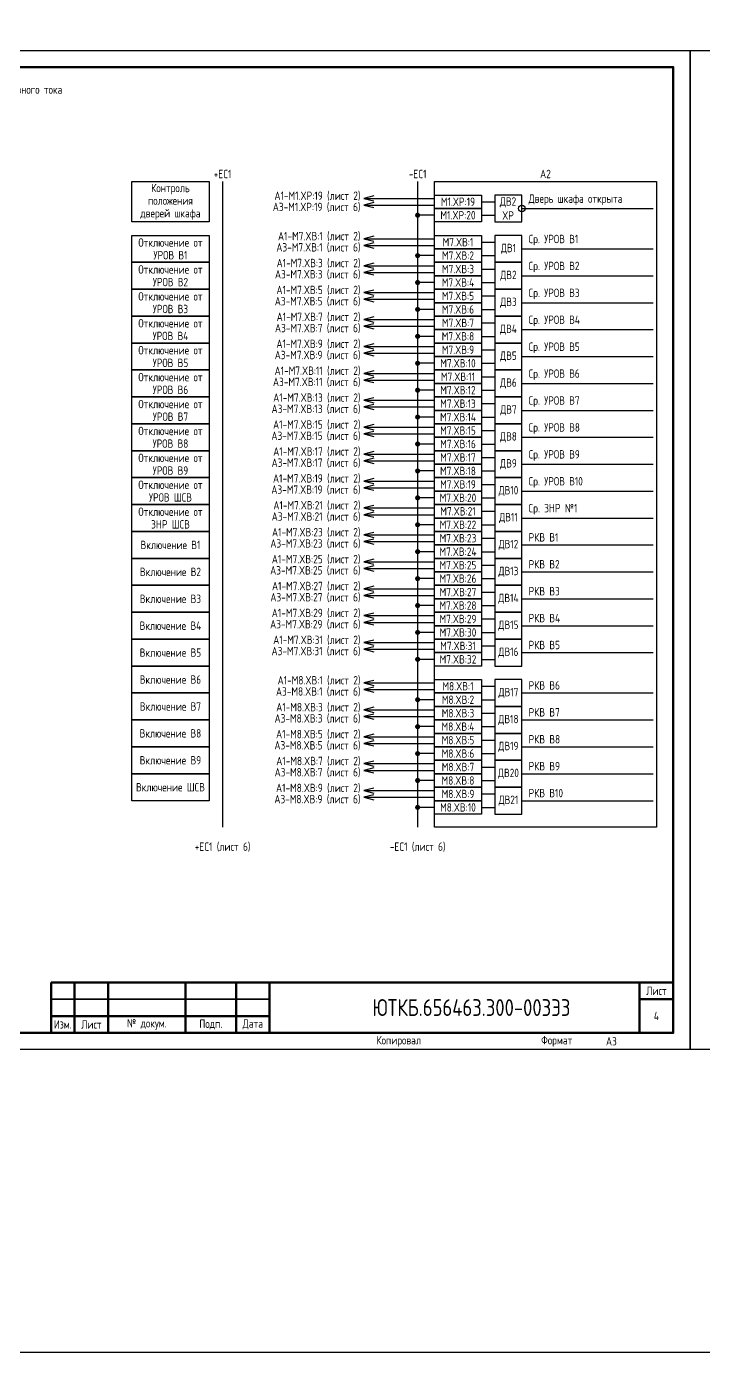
# Model space of a CAD drawing. Header units: millimetres. Extents: x -997 to 6341, y -90 to 618.
# Drawn here: x 1482.7 to 1684, y -90 to 304.1 of the extents above; entities that cross this region are included whole.
import ezdxf

# ---------------------------------------------------------------- set-up
doc = ezdxf.new("R2010")
doc.units = ezdxf.units.MM
doc.styles.add('Gost_type_A', font='GOST_A.TTF')

# ---------------------------------------------------------------- blocks, each defined once
blk = doc.blocks.new('Формат_А3')
blk.add_lwpolyline([(-420, 297), (0, 297), (0, 0), (-420, 0)], close=True)
at = {"lineweight": 50}
blk.add_lwpolyline([(-400, 292), (-5, 292), (-5, 5), (-400, 5)], close=True, dxfattribs=at)
blk = doc.blocks.new('Штамп малый нижний')
at = {"lineweight": 50}
for points in [[(-185, 15), (-178, 15), (-178, 5), (-185, 5)], [(-178, 15), (-168, 15), (-168, 5), (-178, 5)], [(-168, 15), (-145, 15), (-145, 5), (-168, 5)], [(-145, 15), (-130, 15), (-130, 5), (-145, 5)], [(-130, 15), (-120, 15), (-120, 5), (-130, 5)], [(-120, 15), (-10, 15), (-10, 0), (-120, 0)], [(-10, 15), (0, 15), (0, 10), (-10, 10)], [(-10, 10), (0, 10), (0, 0), (-10, 0)], [(-185, 5), (-178, 5), (-178, 0), (-185, 0)], [(-178, 5), (-168, 5), (-168, 0), (-178, 0)], [(-168, 5), (-145, 5), (-145, 0), (-168, 0)], [(-145, 5), (-130, 5), (-130, 0), (-145, 0)], [(-130, 5), (-120, 5), (-120, 0), (-130, 0)]]:
    blk.add_lwpolyline(points, close=True, dxfattribs=at)
for points in [[(-185, 15), (-178, 15), (-178, 10), (-185, 10)], [(-178, 15), (-168, 15), (-168, 10), (-178, 10)], [(-168, 15), (-145, 15), (-145, 10), (-168, 10)], [(-145, 15), (-130, 15), (-130, 10), (-145, 10)], [(-130, 15), (-120, 15), (-120, 10), (-130, 10)], [(-185, 10), (-178, 10), (-178, 5), (-185, 5)], [(-178, 10), (-168, 10), (-168, 5), (-178, 5)], [(-168, 10), (-145, 10), (-145, 5), (-168, 5)], [(-145, 10), (-130, 10), (-130, 5), (-145, 5)], [(-130, 10), (-120, 10), (-120, 5), (-130, 5)]]:
    blk.add_lwpolyline(points, close=True)
at = {"char_height": 2.5, "style": 'Gost_type_A'}
for s, insert, width, attachment_point in [('Лист', (-5, 12.5), 10, 5), ('№ докум.', (-156.5, 2.5), 23, 5), ('Подп.', (-137.5, 2.5), 15, 5), ('Дата', (-125, 2.5), 10, 5), ('Изм.', (-181.5, 2.5), 7, 5), ('Лист', (-173, 2.5), 10, 5), ('Копировал', (-75, -2.53), 13.1202, 6), ('Формат', (-30, -2.53), 13.1202, 6)]:
    blk.add_mtext(s, dxfattribs=dict(at, insert=insert, width=width, attachment_point=attachment_point))
blk = doc.blocks.new('POINT')
at = {"const_width": 0.75}
blk.add_lwpolyline([(-0.375, 0, 1), (0.375, 0, 1)], format="xyb", close=True, dxfattribs=at)

msp = doc.modelspace()

# ---------------------------------------------------------------- linework, layer by layer
for p, q in [((1541, 258), (1541, 66.15)), ((1599, 258), (1599, 66.15)), ((1583, 253), (1604, 253)), ((1583, 251), (1604, 251)), ((1618, 252), (1622, 252)), ((1630, 250), (1669, 250)), ((1604, 248), (1599, 248)), ((1618, 248), (1622, 248)), ((1583, 241), (1604, 241)), ((1583, 239), (1604, 239)), ((1618, 240), (1622, 240)), ((1630, 238), (1669, 238)), ((1583, 233), (1604, 233)), ((1604, 236), (1599, 236)), ((1618, 236), (1622, 236)), ((1583, 231), (1604, 231)), ((1618, 232), (1622, 232)), ((1630, 230), (1669, 230)), ((1583, 225), (1604, 225)), ((1604, 228), (1599, 228)), ((1618, 228), (1622, 228)), ((1583, 223), (1604, 223)), ((1618, 224), (1622, 224)), ((1630, 222), (1669, 222)), ((1583, 217), (1604, 217)), ((1604, 220), (1599, 220)), ((1618, 220), (1622, 220)), ((1583, 215), (1604, 215)), ((1618, 216), (1622, 216)), ((1630, 214), (1669, 214)), ((1583, 209), (1604, 209)), ((1604, 212), (1599, 212)), ((1618, 212), (1622, 212)), ((1583, 207), (1604, 207)), ((1618, 208), (1622, 208)), ((1630, 206), (1669, 206)), ((1583, 201), (1604, 201)), ((1604, 204), (1599, 204)), ((1618, 204), (1622, 204)), ((1583, 199), (1604, 199)), ((1618, 200), (1622, 200)), ((1630, 198), (1669, 198)), ((1604, 196), (1599, 196)), ((1618, 196), (1622, 196)), ((1583, 193), (1604, 193)), ((1583, 191), (1604, 191)), ((1618, 192), (1622, 192)), ((1630, 190), (1669, 190)), ((1604, 188), (1599, 188)), ((1618, 188), (1622, 188)), ((1583, 185), (1604, 185)), ((1583, 183), (1604, 183)), ((1618, 184), (1622, 184)), ((1630, 182), (1669, 182)), ((1604, 180), (1599, 180)), ((1618, 180), (1622, 180)), ((1583, 177), (1604, 177)), ((1583, 175), (1604, 175)), ((1618, 176), (1622, 176)), ((1630, 174), (1669, 174)), ((1604, 172), (1599, 172)), ((1618, 172), (1622, 172)), ((1583, 169), (1604, 169)), ((1583, 167), (1604, 167)), ((1618, 168), (1622, 168)), ((1630, 166), (1669, 166)), ((1604, 164), (1599, 164)), ((1618, 164), (1622, 164)), ((1583, 161), (1604, 161)), ((1583, 159), (1604, 159)), ((1618, 160), (1622, 160)), ((1630, 158), (1669, 158)), ((1604, 156), (1599, 156)), ((1618, 156), (1622, 156)), ((1583, 153), (1604, 153)), ((1583, 151), (1604, 151)), ((1618, 152), (1622, 152)), ((1630, 150), (1669, 150)), ((1604, 148), (1599, 148)), ((1618, 148), (1622, 148)), ((1583, 145), (1604, 145)), ((1583, 143), (1604, 143)), ((1618, 144), (1622, 144)), ((1630, 142), (1669, 142)), ((1604, 140), (1599, 140)), ((1618, 140), (1622, 140)), ((1583, 137), (1604, 137)), ((1583, 135), (1604, 135)), ((1618, 136), (1622, 136)), ((1630, 134), (1669, 134)), ((1604, 132), (1599, 132)), ((1618, 132), (1622, 132)), ((1583, 129), (1604, 129)), ((1583, 127), (1604, 127)), ((1618, 128), (1622, 128)), ((1604, 124), (1599, 124)), ((1618, 124), (1622, 124)), ((1630, 126), (1669, 126)), ((1583, 121), (1604, 121)), ((1583, 119), (1604, 119)), ((1618, 120), (1622, 120)), ((1604, 116), (1599, 116)), ((1618, 116), (1622, 116)), ((1630, 118), (1669, 118)), ((1583, 109), (1604, 109)), ((1583, 107), (1604, 107)), ((1618, 108), (1622, 108)), ((1604, 104), (1599, 104)), ((1618, 104), (1622, 104)), ((1630, 106), (1669, 106)), ((1583, 101), (1604, 101)), ((1583, 99), (1604, 99)), ((1618, 100), (1622, 100)), ((1604, 96), (1599, 96)), ((1618, 96), (1622, 96)), ((1630, 98), (1669, 98)), ((1583, 93), (1604, 93)), ((1583, 91), (1604, 91)), ((1618, 92), (1622, 92)), ((1604, 88), (1599, 88)), ((1618, 88), (1622, 88)), ((1630, 90), (1669, 90)), ((1583, 85), (1604, 85)), ((1583, 83), (1604, 83)), ((1618, 84), (1622, 84)), ((1604, 80), (1599, 80)), ((1618, 80), (1622, 80)), ((1630, 82), (1669, 82)), ((1583, 77), (1604, 77)), ((1583, 75), (1604, 75)), ((1618, 76), (1622, 76)), ((1604, 72), (1599, 72)), ((1618, 72), (1622, 72)), ((1630, 74), (1669, 74))]:
    msp.add_line(p, q)
for points in [[(-997, 618), (6340.99, 618), (6340.99, -90), (-997, -90)], [(1537, 246), (1514, 246), (1514, 258), (1537, 258)], [(1604, 258), (1670, 258), (1670, 66.15), (1604, 66.15)], [(1604, 254), (1618, 254), (1618, 250), (1604, 250)], [(1604, 250), (1618, 250), (1618, 246), (1604, 246)], [(1537, 234), (1514, 234), (1514, 242), (1537, 242)], [(1604, 242), (1618, 242), (1618, 238), (1604, 238)], [(1604, 238), (1618, 238), (1618, 234), (1604, 234)], [(1537, 226), (1514, 226), (1514, 234), (1537, 234)], [(1604, 234), (1618, 234), (1618, 230), (1604, 230)], [(1604, 230), (1618, 230), (1618, 226), (1604, 226)], [(1537, 218), (1514, 218), (1514, 226), (1537, 226)], [(1604, 226), (1618, 226), (1618, 222), (1604, 222)], [(1604, 222), (1618, 222), (1618, 218), (1604, 218)], [(1537, 210), (1514, 210), (1514, 218), (1537, 218)], [(1604, 218), (1618, 218), (1618, 214), (1604, 214)], [(1604, 214), (1618, 214), (1618, 210), (1604, 210)], [(1537, 202), (1514, 202), (1514, 210), (1537, 210)], [(1604, 210), (1618, 210), (1618, 206), (1604, 206)], [(1604, 206), (1618, 206), (1618, 202), (1604, 202)], [(1537, 194), (1514, 194), (1514, 202), (1537, 202)], [(1604, 202), (1618, 202), (1618, 198), (1604, 198)], [(1604, 198), (1618, 198), (1618, 194), (1604, 194)], [(1537, 186), (1514, 186), (1514, 194), (1537, 194)], [(1604, 194), (1618, 194), (1618, 190), (1604, 190)], [(1604, 190), (1618, 190), (1618, 186), (1604, 186)], [(1537, 178), (1514, 178), (1514, 186), (1537, 186)], [(1604, 186), (1618, 186), (1618, 182), (1604, 182)], [(1604, 182), (1618, 182), (1618, 178), (1604, 178)], [(1537, 170), (1514, 170), (1514, 178), (1537, 178)], [(1604, 178), (1618, 178), (1618, 174), (1604, 174)], [(1604, 174), (1618, 174), (1618, 170), (1604, 170)], [(1537, 162), (1514, 162), (1514, 170), (1537, 170)], [(1604, 170), (1618, 170), (1618, 166), (1604, 166)], [(1604, 166), (1618, 166), (1618, 162), (1604, 162)], [(1537, 154), (1514, 154), (1514, 162), (1537, 162)], [(1604, 162), (1618, 162), (1618, 158), (1604, 158)], [(1604, 158), (1618, 158), (1618, 154), (1604, 154)], [(1537, 146), (1514, 146), (1514, 154), (1537, 154)], [(1604, 154), (1618, 154), (1618, 150), (1604, 150)], [(1604, 150), (1618, 150), (1618, 146), (1604, 146)], [(1537, 138), (1514, 138), (1514, 146), (1537, 146)], [(1604, 146), (1618, 146), (1618, 142), (1604, 142)], [(1604, 142), (1618, 142), (1618, 138), (1604, 138)], [(1537, 130), (1514, 130), (1514, 138), (1537, 138)], [(1604, 138), (1618, 138), (1618, 134), (1604, 134)], [(1604, 134), (1618, 134), (1618, 130), (1604, 130)], [(1537, 122), (1514, 122), (1514, 130), (1537, 130)], [(1604, 130), (1618, 130), (1618, 126), (1604, 126)], [(1604, 126), (1618, 126), (1618, 122), (1604, 122)], [(1537, 114), (1514, 114), (1514, 122), (1537, 122)], [(1604, 122), (1618, 122), (1618, 118), (1604, 118)], [(1604, 118), (1618, 118), (1618, 114), (1604, 114)], [(1537, 106), (1514, 106), (1514, 114), (1537, 114)], [(1604, 110), (1618, 110), (1618, 106), (1604, 106)], [(1537, 98), (1514, 98), (1514, 106), (1537, 106)], [(1604, 106), (1618, 106), (1618, 102), (1604, 102)], [(1604, 102), (1618, 102), (1618, 98), (1604, 98)], [(1537, 90), (1514, 90), (1514, 98), (1537, 98)], [(1604, 98), (1618, 98), (1618, 94), (1604, 94)], [(1604, 94), (1618, 94), (1618, 90), (1604, 90)], [(1537, 82), (1514, 82), (1514, 90), (1537, 90)], [(1604, 90), (1618, 90), (1618, 86), (1604, 86)], [(1604, 86), (1618, 86), (1618, 82), (1604, 82)], [(1537, 74), (1514, 74), (1514, 82), (1537, 82)], [(1604, 82), (1618, 82), (1618, 78), (1604, 78)], [(1604, 78), (1618, 78), (1618, 74), (1604, 74)], [(1604, 74), (1618, 74), (1618, 70), (1604, 70)]]:
    msp.add_lwpolyline(points, close=True)
for points in [[(1586, 253.75), (1583, 253), (1586, 252.25)], [(1586, 251.75), (1583, 251), (1586, 250.25)], [(1586, 241.75), (1583, 241), (1586, 240.25)], [(1586, 239.75), (1583, 239), (1586, 238.25)], [(1586, 233.75), (1583, 233), (1586, 232.25)], [(1586, 231.75), (1583, 231), (1586, 230.25)], [(1586, 225.75), (1583, 225), (1586, 224.25)], [(1586, 223.75), (1583, 223), (1586, 222.25)], [(1586, 217.75), (1583, 217), (1586, 216.25)], [(1586, 215.75), (1583, 215), (1586, 214.25)], [(1586, 209.75), (1583, 209), (1586, 208.25)], [(1586, 207.75), (1583, 207), (1586, 206.25)], [(1586, 201.75), (1583, 201), (1586, 200.25)], [(1586, 199.75), (1583, 199), (1586, 198.25)], [(1586, 193.75), (1583, 193), (1586, 192.25)], [(1586, 191.75), (1583, 191), (1586, 190.25)], [(1586, 185.75), (1583, 185), (1586, 184.25)], [(1586, 183.75), (1583, 183), (1586, 182.25)], [(1586, 177.75), (1583, 177), (1586, 176.25)], [(1586, 175.75), (1583, 175), (1586, 174.25)], [(1586, 169.75), (1583, 169), (1586, 168.25)], [(1586, 167.75), (1583, 167), (1586, 166.25)], [(1586, 161.75), (1583, 161), (1586, 160.25)], [(1586, 159.75), (1583, 159), (1586, 158.25)], [(1586, 153.75), (1583, 153), (1586, 152.25)], [(1586, 151.75), (1583, 151), (1586, 150.25)], [(1586, 145.75), (1583, 145), (1586, 144.25)], [(1586, 143.75), (1583, 143), (1586, 142.25)], [(1586, 137.75), (1583, 137), (1586, 136.25)], [(1586, 135.75), (1583, 135), (1586, 134.25)], [(1586, 129.75), (1583, 129), (1586, 128.25)], [(1586, 127.75), (1583, 127), (1586, 126.25)], [(1586, 121.75), (1583, 121), (1586, 120.25)], [(1586, 119.75), (1583, 119), (1586, 118.25)], [(1586, 109.75), (1583, 109), (1586, 108.25)], [(1586, 107.75), (1583, 107), (1586, 106.25)], [(1586, 101.75), (1583, 101), (1586, 100.25)], [(1586, 99.75), (1583, 99), (1586, 98.25)], [(1586, 93.75), (1583, 93), (1586, 92.25)], [(1586, 91.75), (1583, 91), (1586, 90.25)], [(1586, 85.75), (1583, 85), (1586, 84.25)], [(1586, 83.75), (1583, 83), (1586, 82.25)], [(1586, 77.75), (1583, 77), (1586, 76.25)], [(1586, 75.75), (1583, 75), (1586, 74.25)]]:
    msp.add_lwpolyline(points)
at = {"ltscale": 4}
for points in [[(1622, 246), (1630, 246), (1630, 254), (1622, 254)], [(1622, 234), (1630, 234), (1630, 242), (1622, 242)], [(1622, 226), (1630, 226), (1630, 234), (1622, 234)], [(1622, 218), (1630, 218), (1630, 226), (1622, 226)], [(1622, 210), (1630, 210), (1630, 218), (1622, 218)], [(1622, 202), (1630, 202), (1630, 210), (1622, 210)], [(1622, 194), (1630, 194), (1630, 202), (1622, 202)], [(1622, 186), (1630, 186), (1630, 194), (1622, 194)], [(1622, 178), (1630, 178), (1630, 186), (1622, 186)], [(1622, 170), (1630, 170), (1630, 178), (1622, 178)], [(1622, 162), (1630, 162), (1630, 170), (1622, 170)], [(1622, 154), (1630, 154), (1630, 162), (1622, 162)], [(1622, 146), (1630, 146), (1630, 154), (1622, 154)], [(1622, 138), (1630, 138), (1630, 146), (1622, 146)], [(1622, 130), (1630, 130), (1630, 138), (1622, 138)], [(1622, 122), (1630, 122), (1630, 130), (1622, 130)], [(1622, 114), (1630, 114), (1630, 122), (1622, 122)], [(1622, 102), (1630, 102), (1630, 110), (1622, 110)], [(1622, 94), (1630, 94), (1630, 102), (1622, 102)], [(1622, 86), (1630, 86), (1630, 94), (1622, 94)], [(1622, 78), (1630, 78), (1630, 86), (1622, 86)], [(1622, 70), (1630, 70), (1630, 78), (1622, 78)]]:
    msp.add_lwpolyline(points, close=True, dxfattribs=at)
msp.add_circle((1630, 250), 1)

# ---------------------------------------------------------------- block references
for name, p in [('Формат_А3', (1680, 0)), ('Формат_А3', (2100, 0)), ('POINT', (1599, 248)), ('POINT', (1599, 236)), ('POINT', (1599, 228)), ('POINT', (1599, 220)), ('POINT', (1599, 212)), ('POINT', (1599, 204)), ('POINT', (1599, 196)), ('POINT', (1599, 188)), ('POINT', (1599, 180)), ('POINT', (1599, 172)), ('POINT', (1599, 164)), ('POINT', (1599, 156)), ('POINT', (1599, 148)), ('POINT', (1599, 140)), ('POINT', (1599, 132)), ('POINT', (1599, 124)), ('POINT', (1599, 116)), ('POINT', (1599, 104)), ('POINT', (1599, 96)), ('POINT', (1599, 88)), ('POINT', (1599, 80)), ('POINT', (1599, 72)), ('Штамп малый нижний', (1675, 5))]:
    msp.add_blockref(name, p)

# ---------------------------------------------------------------- texts
at = {"char_height": 2.5, "style": 'Gost_type_A'}
for s, insert, width, attachment_point, line_spacing_factor in [('Цепи оперативного тока', (1477.5, 285), 395, 5, 0.9), ('A2', (1637, 259), 66, 8, 0.9), ('Контроль положения\\Pдверей шкафа', (1525.5, 252), 23, 5, 0.9), ('A1-M1.XP:19 (лист 2)\\PA3-M1.XP:19 (лист 6) ', (1582, 252), 31, 6, 0.8), ('Отключение от УРОВ В1', (1525.5, 238), 23, 5, 0.9), ('A1-M7.XВ:1 (лист 2)\\PA3-M7.XВ:1 (лист 6) ', (1582, 240), 31, 6, 0.8), ('Отключение от УРОВ В2', (1525.5, 230), 23, 5, 0.9), ('A1-M7.XВ:3 (лист 2)\\PA3-M7.XВ:3 (лист 6) ', (1582, 232), 31, 6, 0.8), ('Отключение от УРОВ В3', (1525.5, 222), 23, 5, 0.9), ('A1-M7.XВ:5 (лист 2)\\PA3-M7.XВ:5 (лист 6) ', (1582, 224), 31, 6, 0.8), ('Отключение от УРОВ В4', (1525.5, 214), 23, 5, 0.9), ('A1-M7.XВ:7 (лист 2)\\PA3-M7.XВ:7 (лист 6) ', (1582, 216), 31, 6, 0.8), ('Отключение от УРОВ В5', (1525.5, 206), 23, 5, 0.9), ('A1-M7.XВ:9 (лист 2)\\PA3-M7.XВ:9 (лист 6) ', (1582, 208), 31, 6, 0.8), ('Отключение от УРОВ В6', (1525.5, 198), 23, 5, 0.9), ('A1-M7.XВ:11 (лист 2)\\PA3-M7.XВ:11 (лист 6) ', (1582, 200), 31, 6, 0.8), ('Отключение от УРОВ В7', (1525.5, 190), 23, 5, 0.9), ('A1-M7.XВ:13 (лист 2)\\PA3-M7.XВ:13 (лист 6) ', (1582, 192), 31, 6, 0.8), ('A1-M7.XВ:15 (лист 2)\\PA3-M7.XВ:15 (лист 6) ', (1582, 184), 31, 6, 0.8), ('Отключение от УРОВ В8', (1525.5, 182), 23, 5, 0.9), ('A1-M7.XВ:17 (лист 2)\\PA3-M7.XВ:17 (лист 6) ', (1582, 176), 31, 6, 0.8), ('Отключение от УРОВ В9', (1525.5, 174), 23, 5, 0.9), ('A1-M7.XВ:19 (лист 2)\\PA3-M7.XВ:19 (лист 6) ', (1582, 168), 31, 6, 0.8), ('Отключение от УРОВ ШСВ', (1525.5, 166), 23, 5, 0.9), ('A1-M7.XВ:21 (лист 2)\\PA3-M7.XВ:21 (лист 6) ', (1582, 160), 31, 6, 0.8), ('Отключение от ЗНР ШСВ', (1525.5, 158), 23, 5, 0.9), ('A1-M7.XВ:23 (лист 2)\\PA3-M7.XВ:23 (лист 6) ', (1582, 152), 31, 6, 0.8), ('Включение В1', (1525.5, 150), 23, 5, 0.9), ('A1-M7.XВ:25 (лист 2)\\PA3-M7.XВ:25 (лист 6) ', (1582, 144), 31, 6, 0.8), ('Включение В2', (1525.5, 142), 23, 5, 0.9), ('A1-M7.XВ:27 (лист 2)\\PA3-M7.XВ:27 (лист 6) ', (1582, 136), 31, 6, 0.8), ('Включение В3', (1525.5, 134), 23, 5, 0.9), ('A1-M7.XВ:29 (лист 2)\\PA3-M7.XВ:29 (лист 6) ', (1582, 128), 31, 6, 0.8), ('Включение В4', (1525.5, 126), 23, 5, 0.9), ('A1-M7.XВ:31 (лист 2)\\PA3-M7.XВ:31 (лист 6) ', (1582, 120), 31, 6, 0.8), ('Включение В5', (1525.5, 118), 23, 5, 0.9), ('Включение В6', (1525.5, 110), 23, 5, 0.9), ('A1-M8.XВ:1 (лист 2)\\PA3-M8.XВ:1 (лист 6) ', (1582, 108), 31, 6, 0.8), ('Включение В7', (1525.5, 102), 23, 5, 0.9), ('A1-M8.XВ:3 (лист 2)\\PA3-M8.XВ:3 (лист 6) ', (1582, 100), 31, 6, 0.8), ('Включение В8', (1525.5, 94), 23, 5, 0.9), ('A1-M8.XВ:5 (лист 2)\\PA3-M8.XВ:5 (лист 6) ', (1582, 92), 31, 6, 0.8), ('Включение В9', (1525.5, 86), 23, 5, 0.9), ('A1-M8.XВ:7 (лист 2)\\PA3-M8.XВ:7 (лист 6) ', (1582, 84), 31, 6, 0.8), ('Включение ШСВ', (1525.5, 78), 23, 5, 0.9), ('A1-M8.XВ:9 (лист 2)\\PA3-M8.XВ:9 (лист 6) ', (1582, 76), 31, 6, 0.8)]:
    msp.add_mtext(s, dxfattribs=dict(at, insert=insert, width=width, attachment_point=attachment_point, line_spacing_factor=line_spacing_factor))
at = {"style": 'Gost_type_A'}
for s, insert, char_height, width, attachment_point in [('+EC1', (1541, 259), 2.5, 20, 8), ('-EC1', (1599, 259), 2.5, 20, 8), ('M1.XP:19', (1611, 252), 2.5, 14, 5), ('ДВ2 XP', (1625.88, 250), 2.5, 7.7588, 5), ('Дверь шкафа открыта', (1632, 251), 2.5, 37, 7), ('M1.XP:20', (1611, 248), 2.5, 14, 5), ('M7.XВ:1', (1611, 240), 2.5, 14, 5), ('{\\C256;Ср. УРОВ В1}', (1632, 239), 2.5, 27.8465, 7), ('M7.XВ:2', (1611, 236), 2.5, 14, 5), ('ДВ1', (1626, 238), 2.5, 7.9998, 5), ('M7.XВ:3', (1611, 232), 2.5, 14, 5), ('{\\C256;Ср. УРОВ В2}', (1632, 231), 2.5, 27.8465, 7), ('M7.XВ:4', (1611, 228), 2.5, 14, 5), ('ДВ2', (1626, 230), 2.5, 7.9998, 5), ('{\\C256;M7.XВ:5}', (1611, 224), 2.5, 14, 5), ('{\\C256;Ср. УРОВ В3}', (1632, 223), 2.5, 27.8465, 7), ('{\\C256;M7.XВ:6}', (1611, 220), 2.5, 14, 5), ('ДВ3', (1626, 222), 2.5, 7.9998, 5), ('{\\C256;M7.XВ:7}', (1611, 216), 2.5, 14, 5), ('{\\C256;Ср. УРОВ В4}', (1632, 215), 2.5, 27.8465, 7), ('{\\C256;M7.XВ:8}', (1611, 212), 2.5, 14, 5), ('ДВ4', (1626, 214), 2.5, 7.9998, 5), ('{\\C256;M7.XВ:9}', (1611, 208), 2.5, 14, 5), ('{\\C256;Ср. УРОВ В5}', (1632, 207), 2.5, 27.8465, 7), ('{\\C256;M7.XВ:10}', (1611, 204), 2.5, 14, 5), ('ДВ5', (1626, 206), 2.5, 7.9998, 5), ('{\\C256;M7.XВ:11}', (1611, 200), 2.5, 14, 5), ('{\\C256;Ср. УРОВ В6}', (1632, 199), 2.5, 27.8465, 7), ('{\\C256;M7.XВ:12}', (1611, 196), 2.5, 14, 5), ('ДВ6', (1626, 198), 2.5, 7.9998, 5), ('{\\C256;M7.XВ:13}', (1611, 192), 2.5, 14, 5), ('{\\C256;Ср. УРОВ В7}', (1632, 191), 2.5, 27.8465, 7), ('{\\C256;M7.XВ:14}', (1611, 188), 2.5, 14, 5), ('ДВ7', (1626, 190), 2.5, 7.9998, 5), ('{\\C256;M7.XВ:15}', (1611, 184), 2.5, 14, 5), ('{\\C256;Ср. УРОВ В8}', (1632, 183), 2.5, 27.8465, 7), ('ДВ8', (1626, 182), 2.5, 7.9998, 5), ('{\\C256;M7.XВ:16}', (1611, 180), 2.5, 14, 5), ('{\\C256;Ср. УРОВ В9}', (1632, 175), 2.5, 27.8465, 7), ('{\\C256;M7.XВ:17}', (1611, 176), 2.5, 14, 5), ('ДВ9', (1626, 174), 2.5, 7.9998, 5), ('{\\C256;M7.XВ:18}', (1611, 172), 2.5, 14, 5), ('Ср. УРОВ В10', (1632, 167), 2.5, 27.8465, 7), ('M7.XВ:19', (1611, 168), 2.5, 14, 5), ('ДВ10', (1626, 166), 2.5, 7.9998, 5), ('M7.XВ:20', (1611, 164), 2.5, 14, 5), ('Ср. ЗНР №1', (1632, 159), 2.5, 27.8465, 7), ('M7.XВ:21', (1611, 160), 2.5, 14, 5), ('ДВ11', (1626, 158), 2.5, 7.9998, 5), ('M7.XВ:22', (1611, 156), 2.5, 14, 5), ('M7.XВ:23', (1611, 152), 2.5, 14, 5), ('ДВ12', (1626, 150), 2.5, 7.9998, 5), ('РКВ В1', (1632, 151), 2.5, 27.8465, 7), ('M7.XВ:24', (1611, 148), 2.5, 14, 5), ('M7.XВ:25', (1611, 144), 2.5, 14, 5), ('ДВ13', (1626, 142), 2.5, 7.9998, 5), ('РКВ В2', (1632, 143), 2.5, 27.8465, 7), ('M7.XВ:26', (1611, 140), 2.5, 14, 5), ('M7.XВ:27', (1611, 136), 2.5, 13.6386, 5), ('ДВ14', (1626, 134), 2.5, 7.9998, 5), ('РКВ В3', (1632, 135), 2.5, 27.8465, 7), ('M7.XВ:28', (1611, 132), 2.5, 14, 5), ('M7.XВ:29', (1611, 128), 2.5, 14, 5), ('ДВ15', (1626, 126), 2.5, 7.9998, 5), ('РКВ В4', (1632, 127), 2.5, 27.8465, 7), ('M7.XВ:30', (1611, 124), 2.5, 14, 5), ('M7.XВ:31', (1611, 120), 2.5, 14, 5), ('ДВ16', (1626, 118), 2.5, 7.9998, 5), ('РКВ В5', (1632, 119), 2.5, 27.8465, 7), ('M7.XВ:32', (1611, 116), 2.5, 14, 5), ('M8.XВ:1', (1611, 108), 2.5, 14, 5), ('ДВ17', (1626, 106), 2.5, 7.9998, 5), ('РКВ В6', (1632, 107), 2.5, 27.8465, 7), ('M8.XВ:2', (1611, 104), 2.5, 14, 5), ('M8.XВ:3', (1611, 100), 2.5, 14, 5), ('ДВ18', (1626, 98), 2.5, 7.9998, 5), ('РКВ В7', (1632, 99), 2.5, 27.8465, 7), ('M8.XВ:4', (1611, 96), 2.5, 14, 5), ('M8.XВ:5', (1611, 92), 2.5, 14, 5), ('ДВ19', (1626, 90), 2.5, 7.9998, 5), ('РКВ В8', (1632, 91), 2.5, 27.8465, 7), ('M8.XВ:6', (1611, 88), 2.5, 14, 5), ('M8.XВ:7', (1611, 84), 2.5, 14, 5), ('ДВ20', (1626, 82), 2.5, 7.9998, 5), ('РКВ В9', (1632, 83), 2.5, 27.8465, 7), ('M8.XВ:8', (1611, 80), 2.5, 14, 5), ('M8.XВ:9', (1611, 76), 2.5, 14, 5), ('ДВ21', (1626, 74), 2.5, 7.9998, 5), ('РКВ В10', (1632, 75), 2.5, 27.8465, 7), ('M8.XВ:10', (1611, 72), 2.5, 14, 5), ('+EC1 (лист 6)', (1541, 61.58), 2.5, 20, 2), ('-EC1 (лист 6)', (1599, 61.58), 2.5, 20, 2), ('ЮТКБ.656463.300-003Э3', (1615, 12.5), 5, 120, 5), ('4', (1670, 10), 2.5, 10, 5), ('A3', (1655, 2.5), 2.5, 20, 4)]:
    msp.add_mtext(s, dxfattribs=dict(at, insert=insert, char_height=char_height, width=width, attachment_point=attachment_point))

doc.saveas('drawing.dxf')
